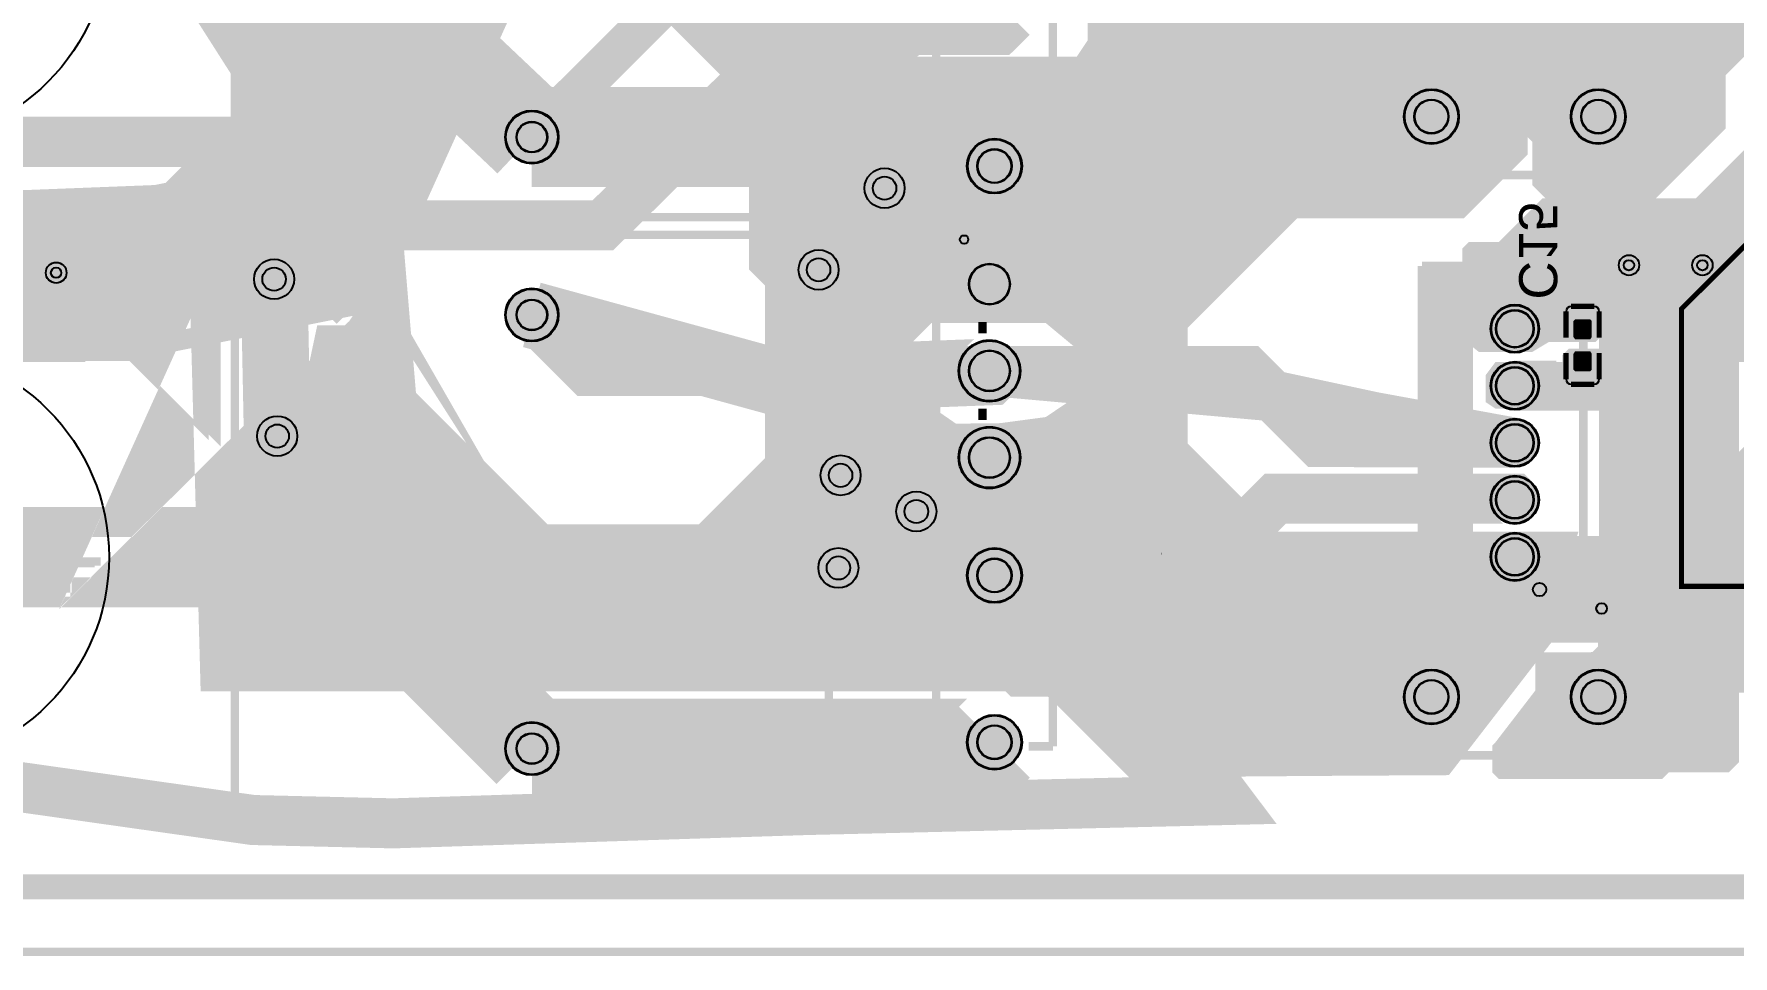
# Model space of a CAD drawing. Header units: millimetres. Extents: x 10 to 150, y 10 to 93.
# Drawn here: x 52.4 to 103.4, y 9.9 to 37.5 of the extents above; entities that cross this region are included whole.
import ezdxf

# ---------------------------------------------------------------- set-up
doc = ezdxf.new("R2010")
doc.units = ezdxf.units.MM
for name, color, linetype, true_color in [('BoardOutLine', 7, 'Continuous', 0xff00ff), ('BottomLayer', 7, 'Continuous', 0x00ff00), ('BottomPasteMaskLayer', 7, 'Continuous', 0x800000), ('BottomSilkLayer', 7, 'Continuous', 0x0000ff), ('BottomSolderMaskLayer', 7, 'Continuous', 0xaa00ff), ('Document', 7, 'Continuous', 0xffffff), ('Hole', 7, 'Continuous', 0x222222), ('Inner1', 7, 'Continuous', 0xffff00), ('Inner2', 7, 'Continuous', 0xff00ff), ('Multi-Layer', 7, 'Continuous', 0xc0c0c0), ('TopLayer', 7, 'Continuous', 0xff0000), ('TopSilkLayer', 7, 'Continuous', 0xffcc00), ('TopSolderMaskLayer', 7, 'Continuous', 0x800080)]:
    doc.layers.add(name, color=color, linetype=linetype, true_color=true_color)
doc.styles.get("Standard").update_dxf_attribs({"font": 'arial.ttf'})

msp = doc.modelspace()

# ---------------------------------------------------------------- hatches: boundary and pattern name
at = {"layer": 'BottomLayer'}
for points in [[(78.6574295148589, 45.960579121158275), (78.6574295148589, 18.782524765049516), (74.33942087884179, 18.782524765049516), (74.33942087884179, 84.0830581661163), (75.23929387858766, 85.18249936499865), (78.14942849885688, 85.20365760731522), (78.53042926085845, 84.82265684531376), (78.53042926085845, 46.34157988315974), (78.6574295148589, 45.960579121158275)], [(85.51544323088638, 42.40457200914409), (97.58046736093456, 42.40457200914409), (98.08846837693659, 42.40457200914409), (98.46946913893817, 42.02357124714251), (99.23147066294132, 41.26156972313947), (99.23147066294132, 38.84856489712979), (99.23147066294132, 38.08656337312675), (97.19946659893321, 36.054559309118645), (97.19946659893321, 33.895554991109975), (95.29446278892556, 31.990551181102433), (85.64244348488683, 31.990551181102433), (85.51544323088638, 32.11755143510288), (85.51544323088638, 32.87955295910592)], [(62.55664211328417, 32.9135382270764), (62.55664211328417, 33.85425450850903), (67.82481584963193, 39.12242824485645), (63.497409194818374, 39.12242824485645), (61.757023114046206, 40.86281432562873)], [(69.70629921259842, 38.699110998221954), (70.59997459994929, 38.699110998221954), (75.02148844297676, 34.27759715519426), (75.02148844297676, 38.5109474218948), (76.62075184150353, 40.110210820421685)], [(77.56004572009147, 35.178257556515064), (77.49319278638563, 35.24511049022101), (77.32672339344685, 37.61737109474211), (79.7658369316739, 35.178257556515064), (77.56004572009147, 35.178257556515064)], [(82.43952247904508, 35.44564389128777), (84.44478028956064, 37.45090170180333), (84.44478028956064, 35.04457708915413), (84.3110998221996, 34.9108966217932)], [(98.43929387858793, 32.882499364998694), (97.73929387858789, 33.68249936499876), (97.73929387858789, 35.882499364998694), (99.03929387858784, 37.08249936499874), (101.4392938785877, 37.08249936499874), (102.23929387858766, 36.28249936499867), (102.23929387858766, 34.482499364998716), (101.13929387858775, 33.68249936499876), (99.93929387858793, 32.882499364998694)], [(54.78308356616708, 32.843434086868115), (56.28826517653033, 32.843434086868115), (59.76901193802382, 36.32418084836172), (59.76901193802382, 33.59601219202432), (57.22900685801369, 31.056007112014186), (57.22900685801369, 30.961950723901396)], [(86.35974091948196, 29.588747777495428), (86.48674117348241, 29.588747777495428), (89.53474726949457, 32.6367538735077), (87.50274320548647, 32.6367538735077), (86.10574041148084, 34.03375666751322), (86.10574041148084, 30.223749047498018), (85.85173990347994, 29.969748539497004)], [(98.93929387858793, 28.28249936499867), (97.8392938785878, 28.28249936499867), (97.3392938785878, 27.982499364998716), (97.3392938785878, 27.982499364998716), (96.9392938785877, 27.982499364998716), (95.73929387858766, 27.982499364998716), (95.23929387858766, 28.382499364998694), (95.23929387858766, 31.08249936499874), (95.4392938785877, 31.282499364998785), (96.3392938785878, 31.282499364998785), (96.8392938785878, 31.78249936499867), (96.8392938785878, 31.78249936499867), (97.63929387858775, 32.58249936499874), (101.53929387858761, 32.58249936499874), (102.23929387858766, 32.58249936499874), (103.73929387858766, 34.08249936499874), (108.43929387858793, 34.08249936499874), (108.73929387858789, 33.78249936499867), (108.73929387858789, 32.382499364998694), (109.3392938785878, 31.682499364998648), (111.73929387858766, 29.382499364998694), (113.63929387858775, 27.482499364998716), (116.23929387858789, 24.982499364998716), (120.13929387858775, 21.182499364998762), (120.13929387858775, 19.732486664973294), (119.73929387858766, 19.482499364998716), (116.73929387858789, 19.482499364998716), (116.13929387858775, 19.882499364998694), (116.13929387858775, 21.482499364998716), (114.8392938785878, 22.78249936499867), (113.4392938785877, 22.78249936499867), (108.53929387858784, 27.682499364998648), (103.4392938785877, 27.682499364998648), (102.63929387858775, 28.482499364998716), (99.43929387858793, 28.482499364998716), (99.23929387858789, 28.28249936499867)], [(78.30977901955794, 27.700533401066764), (78.30977901955794, 27.827533655067214), (79.65234950469903, 29.17010414020831), (78.67264414528836, 29.17010414020831), (78.29164338328678, 29.551104902209772)], [(83.2446532893066, 29.043103886207746), (83.2446532893066, 28.861671323342648), (84.4783591567184, 27.62796545593085), (84.4783591567184, 29.133832867665774), (84.40579121158248, 29.206400812801576)], [(99.12047244094492, 28.33055626111252), (98.58046736093456, 28.33055626111252), (98.58046736093456, 29.120650241300496), (99.12047244094492, 29.120650241300496)], [(53.082626365252736, 27.706959613919253), (55.2960883921769, 27.706959613919253), (57.67279654559297, 25.330251460502836), (57.67279654559297, 28.305664211328462), (57.32806705613416, 28.65039370078739)], [(60.922733045465975, 28.779222758445485), (61.863474726949335, 28.779222758445485), (68.3546101092204, 22.288087376174758), (60.35829311658631, 22.288087376174758), (59.3234696469392, 21.253263906527877)], [(98.23929387858789, 27.682499364998648), (98.23929387858789, 27.882499364998694), (98.43929387858793, 28.08249936499874), (99.43929387858793, 28.08249936499874), (99.53929387858784, 27.982499364998716), (99.53929387858784, 27.982499364998716), (99.63929387858798, 27.882499364998694), (99.63929387858798, 26.682499364998762), (99.53929387858784, 26.58249936499874), (99.3392938785878, 26.382499364998807), (99.23929387858789, 26.282499364998785), (98.43929387858793, 26.282499364998785), (96.23929387858789, 26.282499364998785), (95.9392938785877, 26.482499364998716), (95.9392938785877, 27.28249936499867), (96.23929387858789, 27.682499364998648)], [(99.12047244094492, 28.03053086106172), (98.58046736093456, 28.03053086106172), (98.58046736093456, 27.240436880873744), (99.12047244094492, 27.240436880873744)], [(80.1379222758444, 20.9199136398272), (75.28651257302522, 25.77132334264661), (77.9535179070358, 25.77132334264661), (78.51231902463815, 26.330124460248953), (78.55600711201419, 27.075184150368273), (79.07957835915681, 26.513004826009592), (80.06850393700779, 25.8322834645669), (81.38252476504954, 25.84752349504697), (84.5321310642621, 25.84752349504697), (84.5321310642621, 21.250114300228574), (84.20193040386084, 20.9199136398272), (80.1379222758444, 20.9199136398272)], [(83.26278892557775, 25.523393446786827), (83.26278892557775, 25.868122936245868), (84.22435864871727, 26.829692659385273), (84.22435864871727, 25.432664465328912), (84.1336550673102, 25.34196088392173)], [(98.21546863093727, 22.465532131064265), (101.0094742189483, 22.465532131064265), (105.32748285496564, 26.783540767081604), (108.88348996697982, 26.783540767081604), (113.32849885699761, 22.338531877063815), (114.59850139700279, 22.338531877063815), (115.23350266700527, 21.703530607061225), (115.23350266700527, 18.782524765049516), (114.21750063500122, 17.766522733045463), (102.53347726695438, 17.766522733045463), (101.9392938785877, 18.28249936499867), (101.9392938785877, 19.08249936499874), (101.53929387858761, 19.382499364998694), (99.8664719329438, 19.417526035052106), (97.70746761493524, 19.417526035052106), (93.77045974091948, 19.417526035052106), (93.51645923291835, 19.67152654305312), (93.51645923291835, 22.338531877063815), (93.3894589789179, 22.465532131064265), (97.32646685293366, 22.465532131064265), (97.45346710693411, 22.59253238506483)], [(71.17683515367048, 22.38216916433828), (71.92943865887742, 22.38216916433828), (75.31610363220739, 25.76883413766825), (75.31610363220739, 23.134772669545328), (73.62275844551687, 21.441427482855033)], [(86.89999999999986, 25.3499872999746), (90.20200660401315, 22.047980695961428), (86.65539751079496, 22.047980695961428), (86.89999999999986, 25.3499872999746)], [(85.51544323088638, 22.59253238506483), (98.7234696469393, 22.59253238506483), (97.74998729997469, 19.549987299974532), (94.30000000000018, 15.299999999999955), (85.26144272288548, 15.22651765303533), (84.8804419608839, 15.607518415036907), (82.8484378968758, 17.639522479045013), (81.55001270002526, 17.8499872999746), (79.03843027686048, 20.306527813055595), (84.24544069088142, 20.306527813055595), (85.93274066548156, 18.728092456184868)], [(86.24214884429784, 21.96873253746503), (86.23274066548151, 21.841732283464466), (86.23274066548151, 21.96873253746503), (86.24214884429784, 21.96873253746503)], [(98.23929387858789, 18.882499364998694), (101.33929387858757, 18.882499364998694), (101.4392938785877, 18.882499364998694), (101.63929387858775, 18.582499364998625), (101.63929387858775, 18.182499364998648), (101.63929387858775, 18.082499364998625), (101.63929387858775, 15.582499364998739), (101.23929387858766, 15.182499364998648), (96.3392938785878, 15.182499364998648), (96.13929387858775, 15.382499364998694), (96.13929387858775, 16.182499364998762), (96.13929387858775, 16.182499364998762), (96.23929387858789, 16.282499364998785)]]:
    msp.add_hatch(color=256, dxfattribs=at).paths.add_polyline_path(points)
at = {"layer": 'BottomPasteMaskLayer'}
for points in [[(98.62545085090187, 28.360579121158253), (99.075463550927, 28.360579121158253), (99.12545085090187, 28.43055626111243), (99.12545085090187, 28.9105664211329), (99.075463550927, 28.960579121158275), (98.62545085090187, 28.960579121158275), (98.575463550927, 28.9105664211329), (98.575463550927, 28.43055626111243)], [(98.62545085090187, 27.400558801117654), (99.075463550927, 27.400558801117654), (99.12545085090187, 27.45057150114303), (99.12545085090187, 27.93055626111243), (99.075463550927, 28.000558801117563), (98.62545085090187, 28.000558801117563), (98.575463550927, 27.93055626111243), (98.575463550927, 27.45057150114303)]]:
    msp.add_hatch(color=256, dxfattribs=at).paths.add_polyline_path(points)
at = {"layer": 'BottomSolderMaskLayer'}
for points in [[(93.49311658623323, 35.03835407670806, 1), (95.14391668783342, 35.03835407670806, 1)], [(98.49311658623323, 35.03835407670806, 1), (100.14391668783342, 35.03835407670806, 1)], [(66.55534036068062, 34.42291084582166, 1), (68.155353060706, 34.42291084582166, 1)], [(80.39608839217694, 33.55422910845823, 1), (82.04688849377713, 33.55422910845823, 1)], [(81.99700207715819, 30.939650196146317), (81.99700207715819, 29.08885009454616), (80.14620197555791, 29.08885009454616), (80.14620197555791, 30.939650196146317)], [(66.55534036068062, 29.092456184912294, 1), (68.155353060706, 29.092456184912294, 1)], [(96.09298958597923, 28.679705359410605, 1), (97.54378968757943, 28.679705359410605, 1)], [(99.13783749850018, 28.293385688182525), (98.56311210215176, 28.293385688182525), (98.56311210215176, 29.15780647741917), (99.13783749850018, 29.15780647741917)], [(80.14597409194815, 27.41427482854965, 1), (81.99677419354836, 27.41427482854965, 1)], [(99.13783749850018, 28.06769187611758), (98.56311210215176, 28.06769187611758), (98.56311210215176, 27.203271086880818), (99.13783749850018, 27.203271086880818)], [(96.09298958597923, 26.969519939039856, 1), (97.54378968757943, 26.969519939039856, 1)], [(96.09298958597923, 25.2595885191771, 1), (97.54378968757943, 25.2595885191771, 1)], [(80.14597409194815, 24.814325628651204, 1), (81.99677419354836, 24.814325628651204, 1)], [(96.09298958597923, 23.54965709931423, 1), (97.54378968757943, 23.54965709931423, 1)], [(96.09298958597923, 21.83947167894337, 1), (97.54378968757943, 21.83947167894337, 1)], [(80.39608839217694, 21.2821945643891, 1), (82.04688849377713, 21.2821945643891, 1)], [(93.49311658623323, 17.63931927863848, 1), (95.14391668783342, 17.63931927863848, 1)], [(98.49311658623323, 17.63931927863848, 1), (100.14391668783342, 17.63931927863848, 1)], [(66.55534036068062, 16.092456184912407, 1), (68.155353060706, 16.092456184912407, 1)], [(80.39608839217694, 16.2821945643891, 1), (82.04688849377713, 16.2821945643891, 1)]]:
    msp.add_hatch(color=256, dxfattribs=at).paths.add_polyline_path(points)
at = {"layer": 'Document'}
for points in [[(80.94460248920495, 22.33423926847854), (83.99260858521711, 22.33423926847854), (83.99260858521711, 32.62125984251975), (80.94460248920495, 32.62125984251975), (80.94460248920495, 32.24025908051817), (83.73860807721621, 32.24025908051817), (83.73860807721621, 22.715240030480118), (80.94460248920495, 22.715240030480118)], [(94.02854965709935, 20.019456438912925), (94.02854965709935, 30.55948691897379), (94.03853187706386, 30.56946913893819), (95.38856997713992, 30.56946913893819), (95.39855219710444, 30.57945135890259), (95.39855219710444, 20.019456438912925), (95.40853441706895, 20.009474218948526)], [(53.524790449580905, 22.6413258826517), (53.524790449580905, 20.641325882651813), (53.2747777495556, 20.641325882651813), (53.2747777495556, 22.6413258826517)], [(54.43274066548133, 21.58003556007111), (52.43274066548133, 21.58003556007111), (52.43274066548133, 21.830048260096532), (54.43274066548133, 21.830048260096532)]]:
    msp.add_hatch(color=256, dxfattribs=at).paths.add_polyline_path(points)
at = {"layer": 'Inner2'}
for points in [[(96.8392938785878, 36.68249936499865), (96.8392938785878, 37.08249936499874), (100.43929387858793, 40.68249936499865), (100.43929387858793, 47.18249936499876), (100.43929387858793, 48.08249936499874), (99.43929387858793, 49.382499364998694), (100.63929387858798, 50.482499364998716), (102.8392938785878, 49.982499364998716), (102.9392938785877, 49.982499364998716), (103.73929387858766, 49.18249936499876), (103.73929387858766, 44.482499364998716), (103.8392938785878, 44.38249936499881), (103.8392938785878, 36.982499364998716), (103.13929387858775, 36.28249936499867), (103.13929387858775, 34.68249936499876), (101.03929387858761, 32.58249936499874), (97.73929387858789, 32.58249936499874), (97.3392938785878, 32.982499364998716), (97.3392938785878, 34.282499364998785), (96.8392938785878, 34.782499364998785)], [(80.99768859537721, 29.97188214376422), (83.44361188722382, 29.97188214376422), (86.68917957835902, 33.21744983489964), (82.31473202946404, 33.21744983489964), (81.65621031242063, 33.87597155194317)], [(77.93175006349998, 32.81879603759205), (81.08135636271277, 32.81879603759205), (81.13215646431308, 32.869596139192254), (81.13215646431308, 29.872390144780184), (81.05595631191272, 29.796189992379936), (76.9411480822962, 29.796189992379936), (76.153746507493, 30.583591567183134)], [(99.3392938785878, 28.482499364998716), (99.3392938785878, 31.182499364998762), (99.3392938785878, 31.182499364998762), (100.3392938785878, 32.18249936499865), (102.23929387858766, 32.18249936499865), (102.4392938785877, 32.18249936499865), (103.53929387858784, 31.08249936499874), (103.53929387858784, 26.782499364998785), (103.53929387858784, 15.682499364998762), (103.23929387858766, 15.382499364998694), (97.8392938785878, 15.382499364998694), (97.4392938785877, 15.782499364998671), (97.43589027178041, 18.794437388874712), (97.6104140208281, 18.972339344678744), (99.13929387858775, 18.982499364998716), (99.3392938785878, 19.182499364998648)], [(76.45854711709444, 24.99558039116073), (79.53728727457451, 25.182753365506642), (80.14556769113528, 25.643967487935015), (80.98107696215402, 25.730861061722067), (80.95435610871232, 20.82997205994411), (81.30995681991362, 20.47437134874258), (76.50934721869453, 20.47437134874258), (75.89974599949187, 21.083972567945125), (75.89974599949187, 21.083972567945125), (75.08694437388885, 21.896774193548367), (75.08694437388885, 24.335179070358095), (75.69654559309129, 24.94478028956064)], [(81.46804673609358, 25.08003556007111), (81.8443230886462, 25.08003556007111), (83.9139700279402, 23.010388620777235), (83.86695453390894, 22.96337312674632), (81.70322580645166, 20.799644399288695)], [(91.02090424180847, 20.281686563373114), (95.23004826009651, 20.281686563373114), (95.26631953263905, 20.24541529083058), (95.26631953263905, 19.936957073914073), (93.05290830581657, 17.7235458470916)]]:
    msp.add_hatch(color=256, dxfattribs=at).paths.add_polyline_path(points)
at = {"layer": 'Multi-Layer'}
for points in [[(93.51851663703333, 35.03835407670806, 1), (95.11851663703332, 35.03835407670806, 1)], [(98.51851663703333, 35.03835407670806, 1), (100.11851663703332, 35.03835407670806, 1)], [(66.58034036068061, 34.42291084582166, 1), (68.13035306070601, 34.42291084582166, 1)], [(80.42148844297704, 33.55422910845823, 1), (82.02148844297703, 33.55422910845823, 1)], [(81.9716027432055, 30.91424942849892), (81.9716027432055, 29.11424942849885), (80.17160274320531, 29.11424942849885), (80.17160274320531, 30.91424942849892)], [(66.58034036068061, 29.092456184912294, 1), (68.13035306070601, 29.092456184912294, 1)], [(96.11838963677933, 28.679705359410605, 1), (97.51838963677933, 28.679705359410605, 1)], [(80.17137414274825, 27.41427482854965, 1), (81.97137414274826, 27.41427482854965, 1)], [(96.11838963677933, 26.969519939039856, 1), (97.51838963677933, 26.969519939039856, 1)], [(80.17137414274825, 24.814325628651204, 1), (81.97137414274826, 24.814325628651204, 1)], [(96.11838963677933, 25.2595885191771, 1), (97.51838963677933, 25.2595885191771, 1)], [(96.11838963677933, 23.54965709931423, 1), (97.51838963677933, 23.54965709931423, 1)], [(96.11838963677933, 21.83947167894337, 1), (97.51838963677933, 21.83947167894337, 1)], [(80.42148844297704, 21.2821945643891, 1), (82.02148844297703, 21.2821945643891, 1)], [(93.51851663703333, 17.63931927863848, 1), (95.11851663703332, 17.63931927863848, 1)], [(98.51851663703333, 17.63931927863848, 1), (100.11851663703332, 17.63931927863848, 1)], [(66.58034036068061, 16.092456184912407, 1), (68.13035306070601, 16.092456184912407, 1)], [(80.42148844297704, 16.2821945643891, 1), (82.02148844297703, 16.2821945643891, 1)]]:
    msp.add_hatch(color=256, dxfattribs=at).paths.add_polyline_path(points)
at = {"layer": 'TopLayer'}
for points in [[(85.51638303276604, 42.417424434848954), (97.58140716281423, 42.417424434848954), (98.08940817881626, 42.417424434848954), (98.47040894081783, 42.03642367284738), (99.23241046482099, 41.27442214884434), (99.23241046482099, 38.861417322834654), (99.23241046482099, 38.099415798831615), (97.20040640081288, 36.06741173482351), (97.20040640081288, 33.90840741681484), (95.29540259080522, 32.0034036068073), (85.6433832867665, 32.0034036068073), (85.51638303276604, 32.130403860807746), (85.51638303276604, 32.892405384810786)], [(62.638887477774915, 35.7279908559816), (62.73294386588759, 35.7279908559816), (65.74333248666517, 38.73837947675895), (62.07442214884418, 38.73837947675895), (61.698145796291556, 39.11465582931169)], [(82.48854457708921, 35.63390906781808), (85.12263144526287, 38.26799593599185), (85.12263144526287, 35.7279908559816), (84.7463296926594, 35.351689103378135)], [(53.810693421386986, 32.50599441198881), (55.83329946659887, 32.50599441198881), (60.5370078740159, 37.20970281940561), (60.5370078740159, 33.87007874015751), (56.67995935991894, 30.013030226060437)], [(76.55755651511322, 35.91178562357129), (74.5763525527052, 35.91178562357129), (73.86515113030237, 35.20058420116834), (73.86515113030237, 30.45077470154945), (75.4653543307088, 28.85057150114301), (76.48135636271286, 28.85057150114301), (76.60835661671331, 28.977571755143458)], [(86.64452628905246, 28.334772669545373), (86.64452628905246, 28.334798069596104), (90.54859029718068, 32.23886207772409), (87.53820167640333, 32.23886207772409), (86.40932181864378, 33.36774193548388)], [(63.501828803657645, 31.313055626111236), (63.97490474980964, 25.634340868681647), (66.98526797053592, 22.623977647955257), (61.5289814579628, 22.623977647955257), (61.05859791719581, 22.153594107188155), (61.51821183642369, 28.366167132334226)], [(82.60617221234452, 28.97518415036825), (84.04762509525017, 27.778638557277077), (84.10109220218442, 29.51005842011682), (84.11991363982725, 29.52887985775976)], [(54.35956311912628, 28.15783591567174), (55.01805943611885, 28.15783591567174), (58.02844805689597, 25.14744729489462), (58.02844805689597, 28.53413766827532), (57.74622809245602, 28.816357632715153)], [(81.0625095250191, 25.80355600711198), (82.75585471170939, 26.02933705867406), (84.0446786893574, 26.894818389636725), (84.74081788163585, 24.63703327406654), (84.00703581407174, 23.903251206502432)], [(86.40932181864378, 25.606629413258815), (86.40932181864378, 25.5596139192279), (90.40749301498613, 21.56144272288543), (86.45636271272542, 21.56144272288543), (85.79784099568201, 20.902921005842018)], [(77.28798577597149, 22.603378206756474), (79.79951739903481, 25.108229616459198), (79.49872999746003, 21.850774701549426), (79.63982727965458, 21.709677419354875)], [(85.51638303276604, 22.605384810769692), (98.23929387858789, 22.582499364998625), (98.24023368046755, 19.695351790703512), (94.84023368046746, 15.295351790703535), (85.26238252476514, 15.239370078740194), (84.88138176276357, 15.620370840741657), (82.84937769875546, 17.652374904749877), (81.70637541275073, 17.652374904749877), (79.03937007874015, 20.31938023876046), (84.24638049276109, 20.31938023876046), (86.19999999999982, 18.449987299974623)]]:
    msp.add_hatch(color=256, dxfattribs=at).paths.add_polyline_path(points)
at = {"layer": 'TopSolderMaskLayer'}
for points in [[(93.49311658623323, 35.03835407670806, 1), (95.14391668783342, 35.03835407670806, 1)], [(98.49311658623323, 35.03835407670806, 1), (100.14391668783342, 35.03835407670806, 1)], [(66.55534036068062, 34.42291084582166, 1), (68.155353060706, 34.42291084582166, 1)], [(80.39608839217694, 33.55422910845823, 1), (82.04688849377713, 33.55422910845823, 1)], [(81.99700207715819, 30.939650196146317), (81.99700207715819, 29.08885009454616), (80.14620197555791, 29.08885009454616), (80.14620197555791, 30.939650196146317)], [(66.55534036068062, 29.092456184912294, 1), (68.155353060706, 29.092456184912294, 1)], [(96.09298958597923, 28.679705359410605, 1), (97.54378968757943, 28.679705359410605, 1)], [(80.14597409194815, 27.41427482854965, 1), (81.99677419354836, 27.41427482854965, 1)], [(96.09298958597923, 26.969519939039856, 1), (97.54378968757943, 26.969519939039856, 1)], [(96.09298958597923, 25.2595885191771, 1), (97.54378968757943, 25.2595885191771, 1)], [(80.14597409194815, 24.814325628651204, 1), (81.99677419354836, 24.814325628651204, 1)], [(96.09298958597923, 23.54965709931423, 1), (97.54378968757943, 23.54965709931423, 1)], [(96.09298958597923, 21.83947167894337, 1), (97.54378968757943, 21.83947167894337, 1)], [(80.39608839217694, 21.2821945643891, 1), (82.04688849377713, 21.2821945643891, 1)], [(93.49311658623323, 17.63931927863848, 1), (95.14391668783342, 17.63931927863848, 1)], [(98.49311658623323, 17.63931927863848, 1), (100.14391668783342, 17.63931927863848, 1)], [(66.55534036068062, 16.092456184912407, 1), (68.155353060706, 16.092456184912407, 1)], [(80.39608839217694, 16.2821945643891, 1), (82.04688849377713, 16.2821945643891, 1)]]:
    msp.add_hatch(color=256, dxfattribs=at).paths.add_polyline_path(points)

# ---------------------------------------------------------------- linework, layer by layer
at = {"layer": 'BoardOutLine', "const_width": 0.25400050800101603}
msp.add_lwpolyline([(10, 90), (150, 90), (150, 10), (10, 10), (10, 90)], close=True, dxfattribs=at)
at = {"layer": 'BottomLayer'}
for points, const_width in [([(59.734391668783246, 30.593548387096803), (60.87739395478775, 31.73655067310142), (60.87739395478775, 49.26258572517145)], 5), ([(76.75242570485125, 47.484582169164355), (85.51544323088638, 47.484582169164355), (85.51544323088638, 19.67152654305312), (85.38844297688593, 19.544526289052556), (84.75344170688345, 19.544526289052556), (83.9914401828803, 20.306527813055595), (81.57843535687061, 20.306527813055595)], 3.0000000000000004), ([(53.097434594869355, 30.3563627127254), (56.33929387858757, 30.482499364998716), (60.839293878587796, 31.382499364998694), (61.03995427990867, 31.58161036322076), (59.64041148082288, 28.4828041656084), (59.861391922783696, 20.306527813055595), (81.57843535687061, 20.306527813055595), (81.57843535687061, 23.354533909067868)], 5), ([(76.6254254508508, 33.895554991109975), (83.9914401828803, 33.895554991109975), (83.9914401828803, 30.847548895097816)], 4), ([(44.43924307848624, 30.18257556515107), (52.92362204724418, 30.18257556515107), (53.097383794767666, 30.3563627127254)], 5), ([(76.3714249428499, 30.847548895097816), (83.9914401828803, 30.847548895097816)], 4), ([(98.85054610109228, 28.72570485140966), (96.87233934467872, 28.646609093218217), (96.87233934467872, 28.647879095758185)], 0.7500127000254001), ([(98.8392938785878, 27.182499364998648), (98.85046990093974, 26.968961137922292), (96.81846583693164, 26.968961137922292)], 1.5000000000000002)]:
    msp.add_lwpolyline(points, dxfattribs=dict(at, const_width=const_width))
at = {"layer": 'BottomSilkLayer'}
for points, const_width in [([(12.200000000000045, 88.3499872999746), (148.3499872999746, 88.3499872999746), (148.3499872999746, 11.94998729997451), (12.1500127000254, 11.94998729997451), (12.200000000000045, 88.29999999999995)], 0.7500127000254001), ([(106.18689357378707, 20.956362712725422), (101.81308102616208, 20.956362712725422), (101.81308102616208, 29.272593345186692), (103.94932689865368, 31.408839217678405), (106.18689357378707, 31.408839217678405)], 0.15240030480060962), ([(98.35186690373371, 29.196850393700743), (98.35186690373371, 28.406756413512767)], 0.15240030480060962), ([(99.19667259334528, 29.34925069850135), (98.50426720853443, 29.34925069850135)], 0.15240030480060962), ([(99.349072898146, 28.406756413512767), (99.349072898146, 29.196850393700743)], 0.15240030480060962), ([(98.35186690373371, 27.164236728473497), (98.35186690373371, 27.95433070866136)], 0.15240030480060962), ([(99.349072898146, 27.95433070866136), (99.349072898146, 27.164236728473497)], 0.15240030480060962), ([(99.19667259334528, 27.01183642367289), (98.50426720853443, 27.01183642367289)], 0.15240030480060962)]:
    msp.add_lwpolyline(points, dxfattribs=dict(at, const_width=const_width))
for centre, start, end in [((98.50426720853443, 29.19685039370063), 90, 179.99999999999133), ((99.19667259334528, 29.19685039370063), 0, 90), ((98.50426720853443, 27.164236728473497), 180.00000000000867, 270), ((99.19667259334528, 27.164236728473497), 270, 0)]:
    msp.add_arc(centre, 0.15240030480060962, start, end, dxfattribs=at)
at = {"layer": 'BottomSolderMaskLayer'}
for centre, radius in [((94.31851663703333, 35.03835407670806), 0.8254000508001016), ((99.31851663703333, 35.03835407670806), 0.8254000508001016), ((67.35534671069331, 34.42291084582166), 0.8000063500127002), ((94.31854203708394, 35.038506477013016), 0.5158750317500634), ((99.31854203708417, 35.038506477013016), 0.5158750317500634), ((67.35552451104923, 34.42293624587239), 0.4645291197946712), ((81.22148844297703, 33.55422910845823), 0.8254000508001016), ((81.2215392430785, 33.554203708407385), 0.5158750317500634), ((81.0716535433071, 30.01424942849883), 0.6169333672000678), ((67.35534671069331, 29.092456184912294), 0.8000063500127002), ((67.35552451104923, 29.092532385064715), 0.4645291197946712), ((96.81838963677933, 28.679705359410605), 0.7254000508001017), ((96.81854203708417, 28.679451358902725), 0.5699703436273234), ((81.07137414274825, 27.41427482854965), 0.9254000508001016), ((81.0716027432054, 27.41424942849892), 0.6169333672000678), ((96.81838963677933, 26.969519939039856), 0.7254000508001017), ((96.81854203708417, 26.969342138684283), 0.5699703436273234), ((96.81838963677933, 25.2595885191771), 0.7254000508001017), ((81.07137414274825, 24.814325628651204), 0.9254000508001016), ((96.81854203708417, 25.25946151892299), 0.5699703436273234), ((81.0716027432054, 24.814249428498783), 0.6169333672000678), ((96.81838963677933, 23.54965709931423), 0.7254000508001017), ((96.81854203708417, 23.549326898653703), 0.5699703436273234), ((96.81838963677933, 21.83947167894337), 0.7254000508001017), ((96.81854203708417, 21.83947167894337), 0.5699703436273234), ((81.22148844297703, 21.2821945643891), 0.8254000508001016), ((81.2215392430785, 21.281915163830377), 0.5158750317500634), ((94.31851663703333, 17.63931927863848), 0.8254000508001016), ((99.31851663703333, 17.63931927863848), 0.8254000508001016), ((94.31854203708394, 17.639446278892592), 0.5158750317500634), ((99.31854203708417, 17.639446278892592), 0.5158750317500634), ((67.35534671069331, 16.092456184912407), 0.8000063500127002), ((81.22148844297703, 16.2821945643891), 0.8254000508001016), ((67.35552451104923, 16.092532385064715), 0.4645291197946712), ((81.2215392430785, 16.281915163830377), 0.5158750317500634)]:
    msp.add_circle(centre, radius, dxfattribs=at)
at = {"layer": 'Document'}
for centre, radius in [((80.30937261874533, 31.3512827025653), 0.12700025400050802), ((97.55829311658636, 20.85953771907532), 0.19989839979679963)]:
    msp.add_circle(centre, radius, dxfattribs=at)
at = {"layer": 'Hole'}
for centre, radius in [((77.92684785369579, 32.891287782575546), 0.3500127000254001), ((75.95123190246386, 30.445516891033776), 0.3500127000254001), ((100.23926847853704, 30.582423164846205), 0.15499110998222), ((102.43916687833371, 30.582423164846205), 0.15499110998222), ((53.097282194564286, 30.3563627127254), 0.15499110998222), ((59.62941325882662, 30.163322326644675), 0.3500127000254001), ((59.723393446786986, 25.459486918973766), 0.3500127000254001), ((76.60985521971043, 24.28346456692907), 0.3500127000254001), ((78.87884175768363, 23.19989839979678), 0.3500127000254001), ((76.54203708407408, 21.50647701295395), 0.3500127000254001)]:
    msp.add_circle(centre, radius, dxfattribs=at)
at = {"layer": 'Inner1'}
for points, const_width in [([(38.72346964693929, 37.78938277876557), (43.33357886715771, 37.78938277876557), (46.83878587757181, 34.28163576327154), (61.13901447802914, 34.28163576327154), (63.63837947675893, 31.782270764541522), (69.4893065786132, 31.78249936499867), (73.8390398780798, 36.082499364998625), (84.0893065786131, 36.082499364998625), (86.68930657861324, 39.982499364998716), (91.64338328676672, 43.30708661417316), (96.81846583693164, 43.362153924307904)], 1.5000000000000002), ([(50.93243586487165, 40.49911099822202), (61.27914655829318, 40.49911099822202), (67.35534671069331, 34.42291084582166)], 1.2000000000000002), ([(67.35534671069331, 34.42291084582166), (71.48666497333011, 38.55422910845823), (81.22148844297703, 38.55422910845823)], 1.2000000000000002), ([(74.68930657861324, 27.41422402844796), (69.03360426720837, 27.41422402844796), (67.35542291084585, 29.092405384810718)], 1.5000000000000002), ([(81.07145034290056, 27.41422402844796), (74.68930657861324, 27.41422402844796)], 1.5000000000000002), ([(81.07145034290056, 27.41422402844796), (89.78930657861315, 26.632486664973385), (92.5893065786131, 26.032486664973362), (96.81846583693164, 25.25953771907541)], 1.5000000000000002), ([(35.82659385318766, 17.230327660655234), (59.00000000000023, 13.949987299974623), (63.200000000000045, 13.8499872999746), (75.60000000000014, 14.249987299974578), (88.20000000000005, 14.549987299974646), (84.9392938785877, 18.882499364998694), (89.63929387858775, 23.58249936499874), (96.78557277114555, 23.58249936499874), (96.81846583693164, 23.549606299212655)], 1.5000000000000002), ([(50.93243586487165, 21.830073660147377), (61.617729235458455, 21.830073660147377), (67.35534671069331, 16.092456184912407)], 1.2000000000000002), ([(67.35534671069331, 16.092456184912407), (81.03175006350011, 16.092456184912407), (81.22148844297703, 16.2821945643891)], 1.2000000000000002)]:
    msp.add_lwpolyline(points, dxfattribs=dict(at, const_width=const_width))
at = {"layer": 'Inner2'}
for points, const_width in [([(45.93345186690385, 58.277876555753096), (45.93345186690385, 54.3332486664973), (47.218694437388876, 53.82524765049527), (48.38963677927359, 52.832105664211326), (49.342138684277415, 52.04470408940824), (50.62738125476244, 49.80949961899921), (48.71729743459491, 52.80670561341128), (52.654305308610674, 52.47142494284981), (52.34950469900946, 52.04470408940824), (52.73812547625107, 52.43332486664963), (54.14020828041657, 51.43256286512565)], 1.5000000000000002), ([(38.78943357886715, 50.18206756413508), (44.639141478283136, 50.18206756413508), (50.932512065024184, 40.499060198120446), (60.439293878587705, 40.582499364998625), (62.23929387858789, 39.18249936499876), (64.43929387858793, 37.18249936499865), (67.35542291084585, 34.422860045720086)], 3.0000000000000004), ([(81.07145034290056, 42.08884937769869), (87.26804673609354, 42.08884937769869), (94.31859283718563, 35.038303276606484)], 1.5000000000000002), ([(94.31859283718563, 35.038303276606484), (94.23929387858766, 36.53248666497325), (96.81846583693164, 41.65146050292094)], 1.5000000000000002), ([(67.35440690881387, 34.42387604775206), (73.48089916179833, 34.42387604775206), (78.43898907797825, 38.38374396748782), (81.05011430022864, 38.38374396748782), (81.22283464566931, 38.55392430784855)], 3.0000000000000004), ([(81.22156464312934, 33.554178308356654), (92.83446786893592, 33.554178308356654), (94.31859283718563, 35.038303276606484)], 1.5000000000000002), ([(77.92684785369579, 32.89133858267712), (80.55872491744981, 32.89133858267712), (81.22156464312934, 33.554178308356654)], 1.5000000000000002), ([(81.07170434340856, 30.01417322834652), (81.07170434340856, 33.40431800863598), (81.22156464312934, 33.554178308356654)], 1.5000000000000002), ([(75.95128270256532, 30.44538989077978), (75.95128270256532, 30.91577343154688), (77.92684785369579, 32.89133858267712)], 1.5000000000000002), ([(59.62941325882662, 30.163169926339833), (59.72349504699014, 25.459461518923035)], 2), ([(75.95128270256532, 30.44538989077978), (76.3824993649987, 30.01417322834652), (81.07170434340856, 30.01417322834652)], 1.5000000000000002), ([(67.35542291084585, 29.092405384810718), (74.4893065786132, 27.13248666497327), (81.0397256794513, 27.382499364998694), (81.07145034290056, 27.41422402844796)], 2), ([(81.07043434086859, 27.413462026924094), (88.80728981457969, 27.413462026924094), (90.93835407670826, 25.28239776479552), (96.81846583693164, 25.25953771907541)], 1.5000000000000002), ([(81.07145034290056, 24.814274828549628), (80.4933705867411, 24.814274828549628), (78.8788925577851, 23.199796799593514)], 1.5000000000000002), ([(81.22156464312934, 21.282143764287525), (81.22156464312934, 24.664160528321077), (81.07145034290056, 24.814274828549628)], 1.5000000000000002), ([(76.60980441960874, 24.28354076708149), (76.60980441960874, 21.574168148336298), (76.54208788417577, 21.50645161290322)], 1.5000000000000002), ([(78.8788925577851, 23.199796799593514), (78.23543307086607, 23.199796799593514), (76.54208788417577, 21.50645161290322)], 1.5000000000000002), ([(81.22156464312934, 21.282143764287525), (80.7965455930912, 21.282143764287525), (78.8788925577851, 23.199796799593514)], 1.5000000000000002), ([(94.31859283718563, 17.639268478536906), (92.63251206502423, 17.639268478536906), (87.03929387858784, 23.232486664973294), (79.46410972821946, 23.232486664973294)], 1.5000000000000002), ([(50.932512065024184, 21.8300228600458), (61.61780543561076, 21.8300228600458), (67.35542291084585, 16.092405384810718)], 3.0000000000000004), ([(94.31859283718563, 17.639268478536906), (94.31859283718563, 19.339547879095676), (96.81846583693164, 21.839420878841793)], 1.5000000000000002), ([(67.35542291084585, 16.092405384810718), (81.03182626365242, 16.092405384810718), (81.22156464312934, 16.282143764287525)], 3.0000000000000004)]:
    msp.add_lwpolyline(points, dxfattribs=dict(at, const_width=const_width))
at = {"layer": 'Multi-Layer'}
for centre, radius in [((94.31851663703333, 35.03835407670806), 0.8), ((99.31851663703333, 35.03835407670806), 0.8), ((67.35534671069331, 34.42291084582166), 0.7750063500127001), ((94.31854203708394, 35.038506477013016), 0.5), ((99.31854203708417, 35.038506477013016), 0.5), ((67.35552451104923, 34.42293624587239), 0.4500127000254001), ((81.22148844297703, 33.55422910845823), 0.8), ((81.2215392430785, 33.554203708407385), 0.5), ((77.92684785369579, 32.891287782575546), 0.6000000000000001), ((53.097282194564286, 30.3563627127254), 0.31000762001524007), ((59.62941325882662, 30.163322326644675), 0.6000000000000001), ((75.95123190246386, 30.445516891033776), 0.6000000000000001), ((81.0716535433071, 30.01424942849883), 0.6000000000000001), ((100.23926847853704, 30.582423164846205), 0.30500381000762006), ((102.43916687833371, 30.582423164846205), 0.30500381000762006), ((67.35534671069331, 29.092456184912294), 0.7750063500127001), ((67.35552451104923, 29.092532385064715), 0.4500127000254001), ((96.81838963677933, 28.679705359410605), 0.7000000000000001), ((96.81854203708417, 28.679451358902725), 0.5500127000254001), ((81.07137414274825, 27.41427482854965), 0.9000000000000001), ((81.0716027432054, 27.41424942849892), 0.6000000000000001), ((96.81838963677933, 26.969519939039856), 0.7000000000000001), ((96.81854203708417, 26.969342138684283), 0.5500127000254001), ((59.723393446786986, 25.459486918973766), 0.6000000000000001), ((81.07137414274825, 24.814325628651204), 0.9000000000000001), ((96.81838963677933, 25.2595885191771), 0.7000000000000001), ((96.81854203708417, 25.25946151892299), 0.5500127000254001), ((81.0716027432054, 24.814249428498783), 0.6000000000000001), ((76.60985521971043, 24.28346456692907), 0.6000000000000001), ((96.81838963677933, 23.54965709931423), 0.7000000000000001), ((96.81854203708417, 23.549326898653703), 0.5500127000254001), ((78.87884175768363, 23.19989839979678), 0.6000000000000001), ((96.81838963677933, 21.83947167894337), 0.7000000000000001), ((76.54203708407408, 21.50647701295395), 0.6000000000000001), ((81.22148844297703, 21.2821945643891), 0.8), ((96.81854203708417, 21.83947167894337), 0.5500127000254001), ((81.2215392430785, 21.281915163830377), 0.5), ((94.31851663703333, 17.63931927863848), 0.8), ((99.31851663703333, 17.63931927863848), 0.8), ((94.31854203708394, 17.639446278892592), 0.5), ((99.31854203708417, 17.639446278892592), 0.5), ((67.35534671069331, 16.092456184912407), 0.7750063500127001), ((81.22148844297703, 16.2821945643891), 0.8), ((67.35552451104923, 16.092532385064715), 0.4500127000254001), ((81.2215392430785, 16.281915163830377), 0.5)]:
    msp.add_circle(centre, radius, dxfattribs=at)
at = {"layer": 'TopLayer'}
for points, const_width in [([(59.7353822707646, 30.606400812801667), (60.878384556769106, 31.749403098806283), (60.878384556769106, 49.27543815087631)], 5), ([(76.7534163068326, 47.49743459486922), (85.51643383286773, 47.49743459486922), (85.51643383286773, 19.684378968757983), (85.38943357886728, 19.55737871475742), (84.7544323088648, 19.55737871475742), (83.99243078486165, 20.31938023876046), (81.57942595885197, 20.31938023876046)], 3.0000000000000004), ([(41.828346456693, 29.930759461518846), (56.340233680467236, 30.49532639065285), (60.84030988061977, 31.39537719075429), (61.040970281940645, 31.594411988823936), (59.64137668275339, 28.49563119126242), (59.72344424688845, 25.459461518923035)], 5), ([(76.62641605283216, 33.90840741681484), (83.99243078486165, 33.90840741681484), (83.99243078486165, 30.86040132080268)], 4), ([(76.37241554483126, 30.86040132080268), (83.99243078486165, 30.86040132080268)], 4), ([(81.07145034290056, 27.41422402844796), (69.03360426720837, 27.41422402844796), (67.35542291084585, 29.092405384810718)], 1.5000000000000002), ([(59.72344424688845, 25.459461518923035), (59.86238252476505, 20.31938023876046), (81.57942595885197, 20.31938023876046), (81.57942595885197, 23.367386334772732)], 5)]:
    msp.add_lwpolyline(points, dxfattribs=dict(at, const_width=const_width))
at = {"layer": 'TopSilkLayer'}
for points, const_width in [([(12.200000000000045, 88.34996189992376), (148.3499872999746, 88.34996189992376), (148.3499872999746, 11.949936499872933), (12.150038100076245, 11.949936499872933), (12.200000000000045, 88.29999999999995)], 0.7500127000254001), ([(79.47150114300211, 33.17716535433067), (79.47152654305296, 38.67724155448309)], 0.25400050800101603), ([(82.97157734315465, 38.67719075438151), (82.9715519431038, 33.17716535433067)], 0.25400050800101603), ([(93.94150368300757, 36.788544577089056), (99.44157988315987, 36.788519177038324)], 0.25400050800101603), ([(93.94150368300757, 35.99804419608836), (93.94150368300757, 36.788544577089056)], 0.25400050800101603), ([(99.44152908305819, 36.0622555245111), (99.44152908305819, 36.788519177038324)], 0.25400050800101603), ([(93.94150368300757, 33.28849377698748), (93.94150368300757, 34.07896875793756)], 0.25400050800101603), ([(99.44152908305819, 33.28846837693675), (99.44152908305819, 34.014757429514816)], 0.25400050800101603), ([(80.26200152400315, 33.17716535433067), (79.47150114300211, 33.17716535433067)], 0.25400050800101603), ([(82.9715519431038, 33.17716535433067), (82.18107696215407, 33.17716535433067)], 0.25400050800101603), ([(99.44152908305819, 33.28846837693675), (93.94150368300757, 33.28849377698748)], 0.25400050800101603), ([(79.47160274320572, 32.61424942849885), (79.47160274320572, 22.214249428498874)], 0.25400050800101603), ([(83.9716027432055, 32.61424942849885), (79.47160274320572, 32.61424942849885)], 0.25400050800101603), ([(80.86489712979437, 32.61424942849885), (80.86489712979437, 31.145389890779825)], 0.25400050800101603), ([(83.9716027432055, 32.61424942849885), (83.9716027432055, 22.214249428498874)], 0.25400050800101603), ([(94.03853187706386, 30.559461518923058), (94.03853187706386, 19.95946151892292)], 0.2580645161290323), ([(98.86855473710943, 30.559461518923058), (94.03853187706386, 30.559461518923058)], 0.2580645161290323), ([(95.43853187706372, 30.559461518923058), (95.43853187706372, 19.95946151892292)], 0.2580645161290323), ([(98.86855473710943, 19.95946151892292), (98.86855473710943, 30.559461518923058)], 0.2580645161290323), ([(80.86489712979437, 28.883108966217833), (80.86489712979437, 28.545364490728957)], 0.25400050800101603), ([(80.86489712979437, 26.28313436626877), (80.86489712979437, 25.945364490729048)], 0.25400050800101603), ([(80.86489712979437, 23.683134366268632), (80.86489712979437, 22.214249428498874)], 0.25400050800101603), ([(53.436550673101465, 22.490449580899167), (53.436550673101465, 20.763246126492277)], 0.25400050800101603), ([(83.9716027432055, 22.214249428498874), (79.47160274320572, 22.214249428498874)], 0.25400050800101603), ([(52.572948945897906, 21.65224790449588), (54.24935229870471, 21.65224790449588)], 0.25400050800101603), ([(79.47150114300211, 16.158928117856135), (79.47152654305296, 21.65895351790698)], 0.25400050800101603), ([(79.47152654305296, 21.65895351790698), (80.26200152400315, 21.65895351790698)], 0.25400050800101603), ([(82.18107696215407, 21.65895351790698), (82.97157734315465, 21.65895351790698)], 0.25400050800101603), ([(82.97157734315465, 21.65895351790698), (82.9715519431038, 16.15887731775456)], 0.25400050800101603), ([(94.03853187706386, 19.95946151892292), (98.86855473710943, 19.95946151892292)], 0.2580645161290323), ([(93.94150368300757, 19.389484378968746), (99.44157988315987, 19.3894589789179)], 0.25400050800101603), ([(93.94150368300757, 18.59898399796805), (93.94150368300757, 19.389484378968746)], 0.25400050800101603), ([(99.44152908305819, 18.663195326390564), (99.44152908305819, 19.3894589789179)], 0.25400050800101603), ([(93.94150368300757, 15.88943357886717), (93.94150368300757, 16.679908559817136)], 0.25400050800101603), ([(99.44152908305819, 15.889408178816325), (99.44152908305819, 16.615697231394506)], 0.25400050800101603), ([(79.47150114300211, 16.158928117856135), (80.19779019558041, 16.158928117856135)], 0.25400050800101603), ([(82.24528829057658, 16.158928117856135), (82.9715519431038, 16.158928117856135)], 0.25400050800101603), ([(99.44152908305819, 15.889408178816325), (93.94150368300757, 15.88943357886717)], 0.25400050800101603)]:
    msp.add_lwpolyline(points, dxfattribs=dict(at, const_width=const_width))
at = {"layer": 'TopSilkLayer', "const_width": 0.25400050800101603}
for points in [[(58.455524511049134, 49.82291084582164), (76.25552451104909, 49.82291084582164), (76.25552451104909, 32.022910845821684), (58.455524511049134, 32.022910845821684), (58.455524511049134, 49.82291084582164)], [(58.455524511049134, 31.492532385064806), (76.25552451104909, 31.492532385064806), (76.25552451104909, 13.692532385064737), (58.455524511049134, 13.692532385064737), (58.455524511049134, 31.492532385064806)]]:
    msp.add_lwpolyline(points, close=True, dxfattribs=at)
at = {"layer": 'TopSilkLayer'}
for centre, radius in [((48.432562865125874, 40.49911099822202), 6.249936499873001), ((80.30937261874533, 31.3512827025653), 0.12700025400050802), ((48.432562865125874, 21.830073660147377), 6.249936499873001), ((99.41833883667778, 20.289560579121144), 0.1600203200406401)]:
    msp.add_circle(centre, radius, dxfattribs=at)
at = {"layer": 'TopSolderMaskLayer'}
for centre, radius in [((94.31851663703333, 35.03835407670806), 0.8254000508001016), ((99.31851663703333, 35.03835407670806), 0.8254000508001016), ((67.35534671069331, 34.42291084582166), 0.8000063500127002), ((94.31854203708394, 35.038506477013016), 0.5158750317500634), ((99.31854203708417, 35.038506477013016), 0.5158750317500634), ((67.35552451104923, 34.42293624587239), 0.4645291197946712), ((81.22148844297703, 33.55422910845823), 0.8254000508001016), ((81.2215392430785, 33.554203708407385), 0.5158750317500634), ((81.0716535433071, 30.01424942849883), 0.6169333672000678), ((67.35534671069331, 29.092456184912294), 0.8000063500127002), ((67.35552451104923, 29.092532385064715), 0.4645291197946712), ((96.81838963677933, 28.679705359410605), 0.7254000508001017), ((96.81854203708417, 28.679451358902725), 0.5699703436273234), ((81.07137414274825, 27.41427482854965), 0.9254000508001016), ((81.0716027432054, 27.41424942849892), 0.6169333672000678), ((96.81838963677933, 26.969519939039856), 0.7254000508001017), ((96.81854203708417, 26.969342138684283), 0.5699703436273234), ((96.81838963677933, 25.2595885191771), 0.7254000508001017), ((81.07137414274825, 24.814325628651204), 0.9254000508001016), ((96.81854203708417, 25.25946151892299), 0.5699703436273234), ((81.0716027432054, 24.814249428498783), 0.6169333672000678), ((96.81838963677933, 23.54965709931423), 0.7254000508001017), ((96.81854203708417, 23.549326898653703), 0.5699703436273234), ((96.81838963677933, 21.83947167894337), 0.7254000508001017), ((96.81854203708417, 21.83947167894337), 0.5699703436273234), ((81.22148844297703, 21.2821945643891), 0.8254000508001016), ((81.2215392430785, 21.281915163830377), 0.5158750317500634), ((94.31851663703333, 17.63931927863848), 0.8254000508001016), ((99.31851663703333, 17.63931927863848), 0.8254000508001016), ((94.31854203708394, 17.639446278892592), 0.5158750317500634), ((99.31854203708417, 17.639446278892592), 0.5158750317500634), ((67.35534671069331, 16.092456184912407), 0.8000063500127002), ((81.22148844297703, 16.2821945643891), 0.8254000508001016), ((67.35552451104923, 16.092532385064715), 0.4645291197946712), ((81.2215392430785, 16.281915163830377), 0.5158750317500634)]:
    msp.add_circle(centre, radius, dxfattribs=at)

# ---------------------------------------------------------------- texts
at = {"layer": 'BottomSilkLayer', "text_generation_flag": 2}
msp.add_text('C15', height=1.143002286004572, rotation=270, dxfattribs=at).set_placement((96.94538989077978, 29.5509271018542))

doc.saveas('drawing.dxf')
